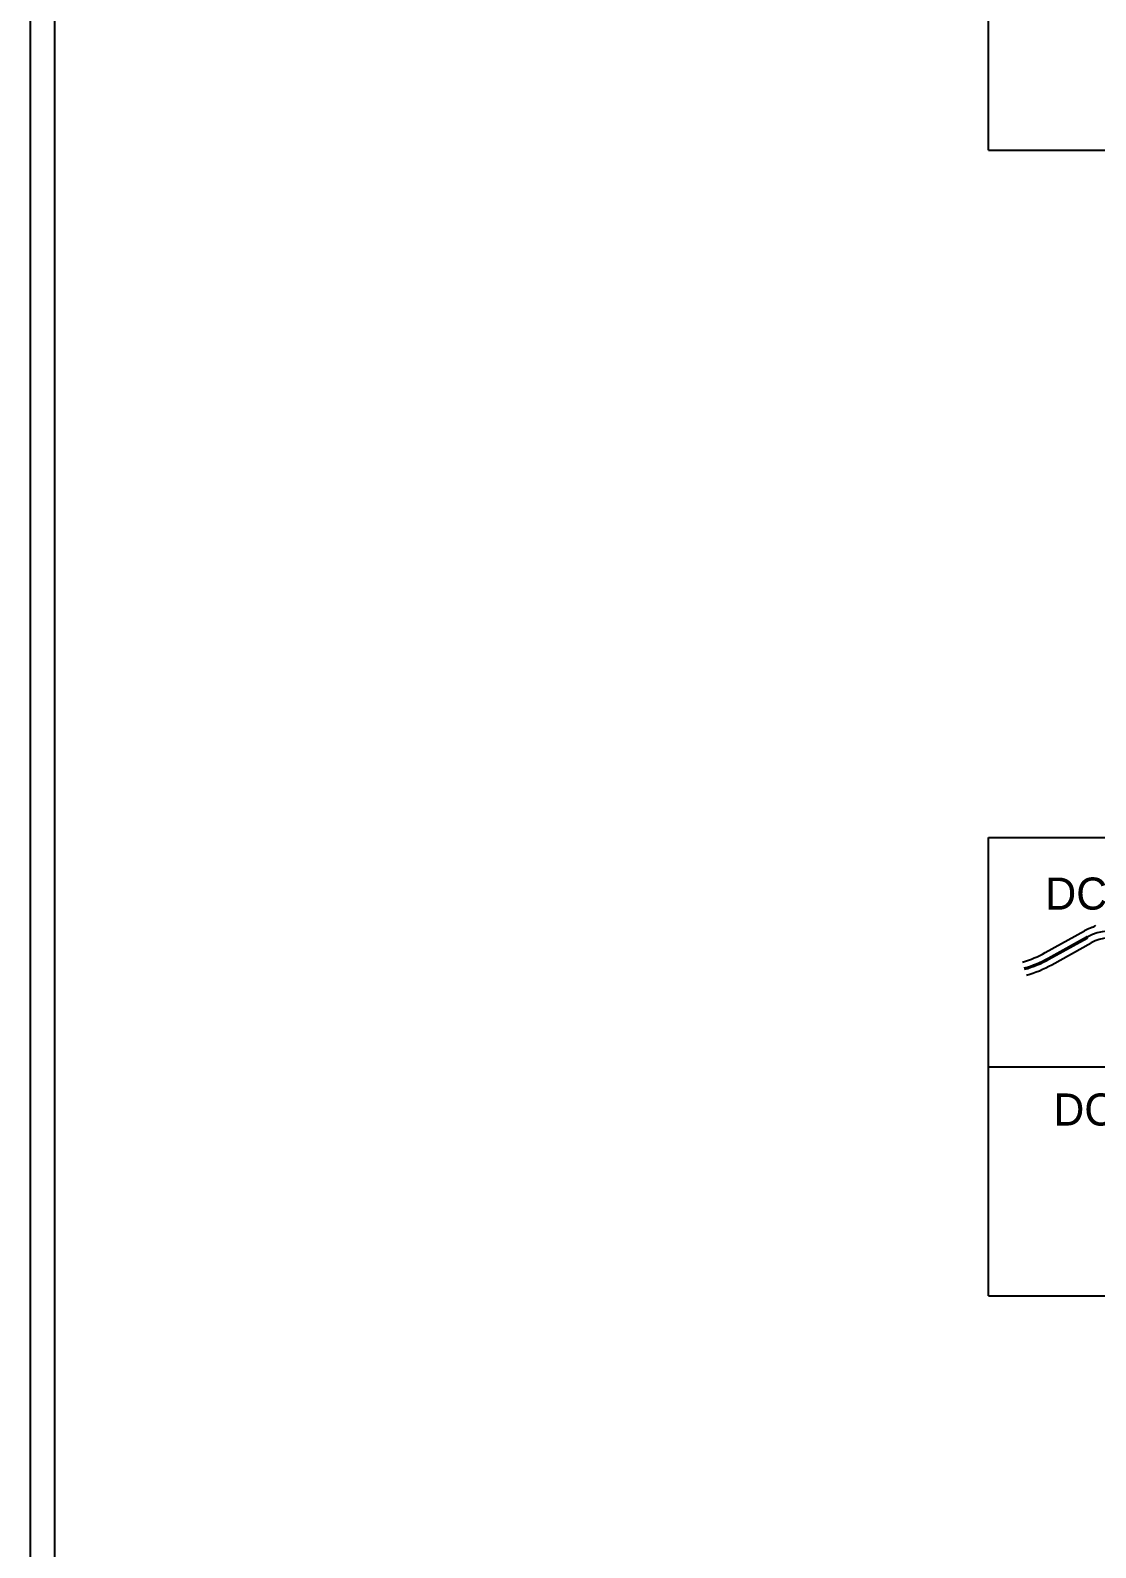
# Model space of a CAD drawing. Extents: x 547408 to 554234, y 1833375 to 1843904.
# Drawn here: x 547408 to 549734, y 1836951 to 1840261 of the extents above; entities that cross this region are included whole.
import ezdxf

# ---------------------------------------------------------------- set-up
doc = ezdxf.new("R2010")
doc.units = 0
for name, color, linetype in [('Level 1', 7, 'Continuous'), ('Level 30', 7, 'Continuous'), ('Level 62', 7, 'Continuous')]:
    doc.layers.add(name, color=color, linetype=linetype)

msp = doc.modelspace()

# ---------------------------------------------------------------- linework, layer by layer
at = {"layer": 'Level 1'}
msp.add_lwpolyline([(549631.1, 1838236), (549716.8, 1838283.5)], dxfattribs=at)
for centre, radius, start, end in [((549765.3, 1838196), 100, 68.5684, 118.9852), ((549509.9, 1838454.6), 250, 285.9086, 298.9852)]:
    msp.add_arc(centre, radius, start, end, dxfattribs=at)
at = {"layer": 'Level 30'}
for points in [[(549623.8, 1838249.1), (549709.6, 1838296.6)], [(549630.4, 1838237.3), (549713.6, 1838283.4)], [(549631.8, 1838234.6), (549715.1, 1838280.8)], [(549638.3, 1838222.8), (549724.1, 1838270.3)]]:
    msp.add_lwpolyline(points, dxfattribs=at)
for centre, radius, start, end in [((549765.3, 1838196), 115, 109.4512, 118.9852), ((549714.3, 1838282.1), 1.5, 298.9852, 118.9852), ((549765.3, 1838196), 85, 68.3132, 118.9852), ((549721.7, 1838319.5), 16, 289.4512, 319.6256), ((549509.9, 1838454.6), 235, 285.9086, 298.9852), ((549509.9, 1838454.6), 248.5, 285.9086, 298.9852), ((549509.9, 1838454.6), 251.5, 285.9086, 298.9852), ((549509.9, 1838454.6), 265, 285.9086, 298.9852)]:
    msp.add_arc(centre, radius, start, end, dxfattribs=at)
at = {"layer": 'Level 62'}
for p, q in [((549500, 1840000), (549500, 1842500)), ((549500, 1840000), (553000, 1840000)), ((549500, 1838500), (553000, 1838500)), ((549500, 1837500), (549500, 1838500)), ((549500, 1838000), (552500, 1838000)), ((549500, 1837500), (552500, 1837500))]:
    msp.add_line(p, q, dxfattribs=at)
for points in [[(547408.2, 1843445.7), (554233.8, 1843445.7), (554233.8, 1833375.3), (547408.2, 1833375.3)], [(547461.8, 1843392.1), (554180.1, 1843392.1), (554180.1, 1833429), (547461.8, 1833429)]]:
    msp.add_lwpolyline(points, close=True, dxfattribs=at)

# ---------------------------------------------------------------- texts
for s, p in [('DC83', (549623.8, 1838342.9)), ('DC89', (549641.4, 1837871.8))]:
    msp.add_text(s, height=70, dxfattribs=at).set_placement(p)

doc.saveas('drawing.dxf')
